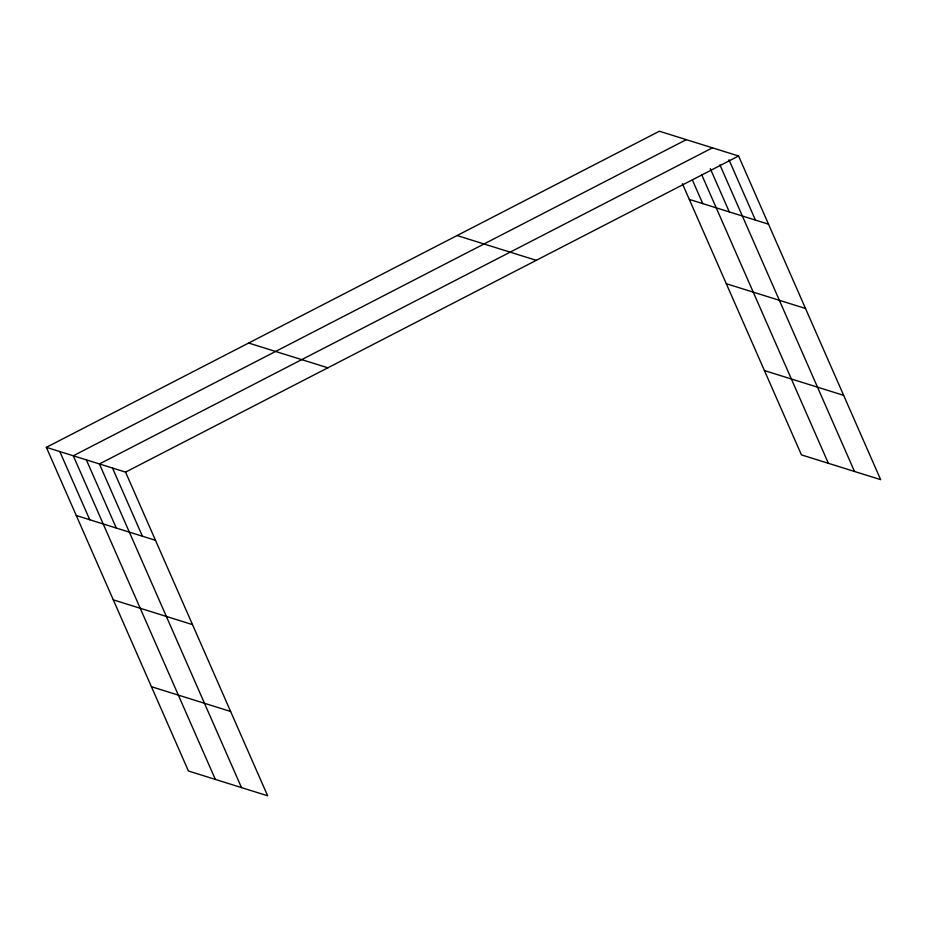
<?xml version="1.0" encoding="UTF-8"?>
<svg xmlns="http://www.w3.org/2000/svg" width="927" height="927" viewBox="0 0 927 927"><rect width="100%" height="100%" fill="white"/><g stroke="black" fill="none" stroke-linecap="round" stroke-linejoin="round"><path stroke-width="1.39" d="M46.35 447.359L125.562 472.121L267.625 795.772L188.424 770.997L46.35 447.359L659.375 131.228L738.576 156.003L880.65 479.641L801.438 454.879L682.399 183.685M686.304 139.653L73.279 455.783L215.354 779.422M712.446 147.833L99.421 463.952L241.483 787.591M125.562 472.121L738.576 156.003M689.306 199.409L768.506 224.183M726.304 283.72L805.517 308.482M457.081 235.551L536.281 260.325M764.439 370.568L843.64 395.342M248.645 343.036L327.857 367.799M76.281 515.539L155.493 540.302M113.291 599.839L192.492 624.613M151.414 686.698L230.626 711.461M728.97 159.78L755.435 220.093M719.92 164.879L854.509 471.472M710.314 168.656L729.306 211.924M701.843 175.052L828.367 463.291M692.411 180.023L702.77 203.627M112.491 468.042L142.422 536.223M86.35 459.862L116.281 528.042M59.815 451.565L89.745 519.746"/></g></svg>
